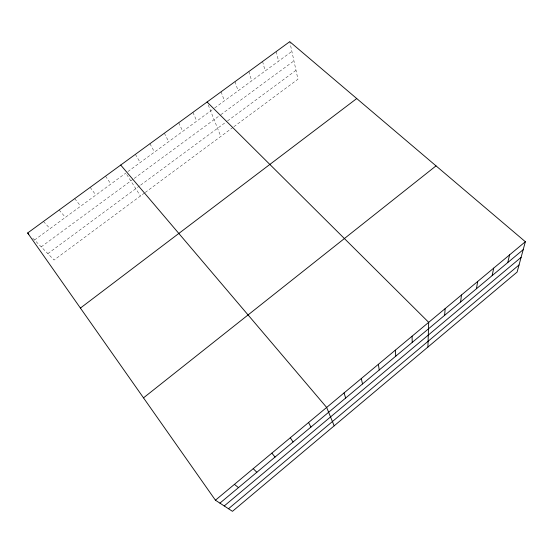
<?xml version="1.0" encoding="UTF-8"?>
<svg xmlns="http://www.w3.org/2000/svg" width="553" height="553" viewBox="0 0 553 553"><rect width="100%" height="100%" fill="white"/><g stroke="black" fill="none" stroke-linecap="round" stroke-linejoin="round"><path stroke-width="0.41" stroke-dasharray="2.77 2.07" d="M144.527 192.976L54.09 260.028L32.233 237.666M145.204 192.472L233.179 127.245M233.871 126.734L297.949 79.224L289.751 41.669M47.855 253.647L139.944 185.628M140.635 185.11L226.861 121.418M227.525 120.927L296.014 70.335M41.205 246.845L133.508 178.93M134.185 178.432L220.184 115.155M220.861 114.658L293.947 60.878M34.521 240.009L125.835 173.082M127.888 171.575L214.073 108.416M214.758 107.911L291.873 51.394M43.459 221.442L50.026 228.645M59.15 209.988L65.42 217.364M74.724 198.624L80.697 206.165M90.174 187.349L95.856 195.057M105.505 176.158L110.904 184.031M126.741 174.506L140.434 196.004M135.374 154.349L140.22 162.541M149.925 143.732L154.508 152.068M164.365 133.19L168.686 141.679M178.702 122.725L182.766 131.358M192.935 112.335L196.744 121.114M208.253 104.994L220.792 136.432M221.096 91.777L224.407 100.84M235.025 81.609L238.087 90.81M248.85 71.517L251.677 80.856M262.578 61.494L265.17 70.964M276.21 51.547L278.567 61.141"/><path stroke-width="0.83" d="M427.918 347.042L428.693 322.337L207.064 102.022M444.619 315.334L445.165 308.602M460.608 301.973L461.485 294.984M476.458 288.728L477.668 281.491M492.17 275.594L493.698 268.122M507.744 262.578L509.596 254.864M525.35 241.723L517.103 272.076L232.46 511.331L215.428 500.202L27.65 232.986L289.751 41.669L525.35 241.723L215.428 500.202M228.5 508.746L519.032 264.977M219.914 503.133L523.186 249.673M224.235 505.96L521.099 257.366M143.504 397.856L436.034 165.879M80.413 308.069L356.74 98.552M234.424 484.366L238.467 487.628M253.226 468.681L256.841 472.269M27.65 232.986L28.797 234.154M120.72 165.05L326.657 407.437L334.178 425.831M271.855 453.149L275.048 457.055M290.297 437.762L293.076 441.985M308.567 422.527L310.938 427.061M344.056 392.927L345.653 398.049M361.296 378.549L362.519 383.955M378.376 364.303L379.234 369.985M395.298 350.187L395.796 356.139M412.068 336.203L412.213 342.418"/></g></svg>
